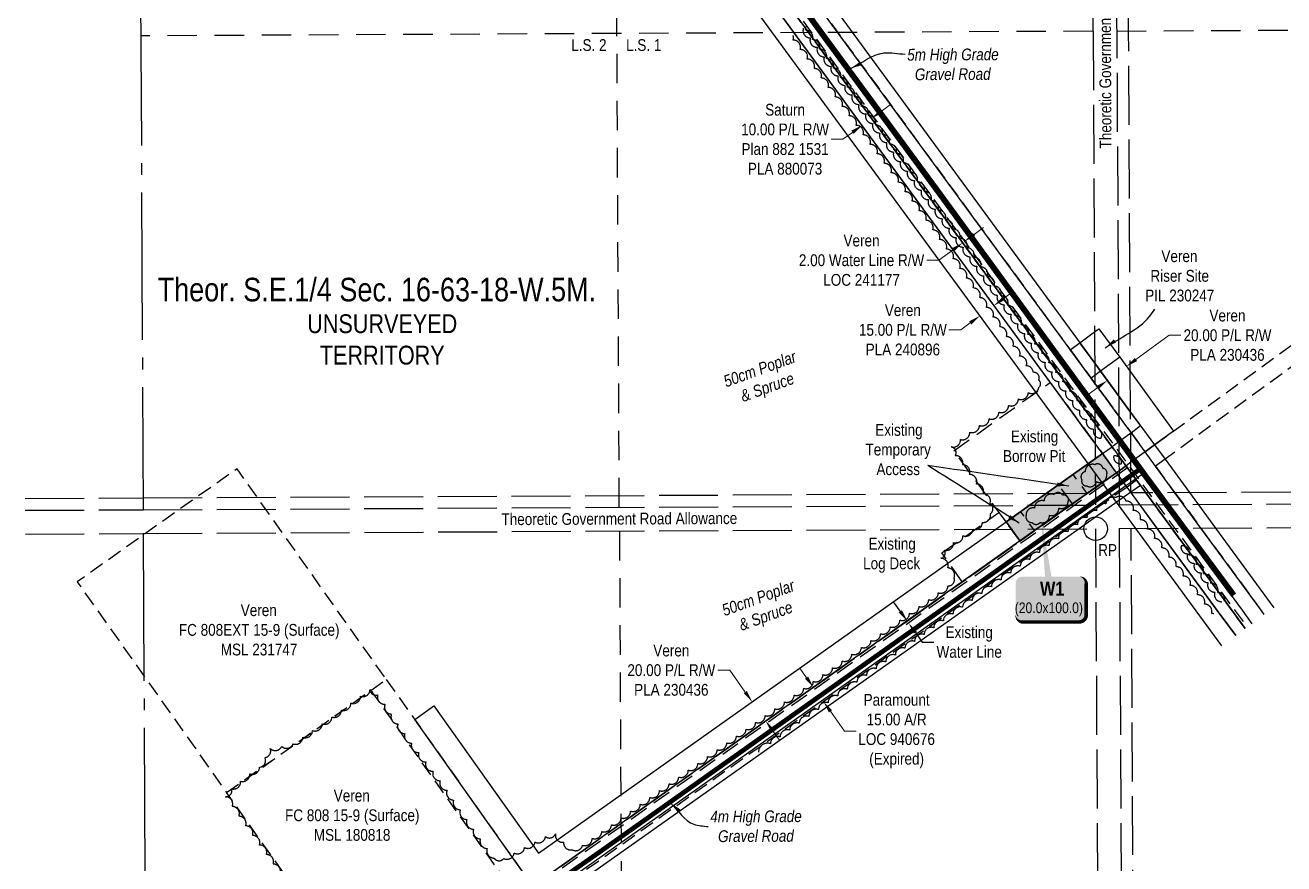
# Model space of a CAD drawing. Extents: x 521930 to 524595, y 6032001 to 6033786.
# Drawn here: x 521934 to 523001, y 6032624 to 6033336 of the extents above; entities that cross this region are included whole.
import ezdxf
from ezdxf.enums import TextEntityAlignment as Align

# ---------------------------------------------------------------- set-up
doc = ezdxf.new("R2010")
doc.units = 0
doc.header["$LTSCALE"] = 5
doc.header["$PDSIZE"] = 0.5
for name, pattern in [('0', [1, 1, 0]), ('foc-ACCESSROAD', [3.75, 2.5, -1.25]), ('foc-FLOWLINE', [3.75, 2.5, -1.25]), ('foc-LSD', [8, 5, -3]), ('foc-QUARTERLINE', [33, 25, -3, 2, -3]), ('foc-UNSURVEYED', [12.5, 10, -2.5]), ('HIDDEN2', [4.762499999999999, 3.175, -1.5875])]:
    doc.linetypes.add(name, pattern=pattern)
doc.layers.get('Defpoints').update_dxf_attribs({"color": 9})
for name, color, linetype in [('35', 37, 'Continuous'), ('AS-ROADS', 254, 'Continuous'), ('C-FLOWLINE', 13, 'foc-FLOWLINE'), ('C-RW', 13, 'Continuous'), ('C-SYMBOL', 7, 'Continuous'), ('C-WS', 13, 'foc-ACCESSROAD'), ('F-AR', 190, 'foc-ACCESSROAD'), ('F-RW', 190, 'Continuous'), ('L-QSEC', 8, 'foc-QUARTERLINE'), ('L-ROAD-T', 7, 'Continuous'), ('L-SECTION-LSD', 7, 'foc-LSD'), ('L-UNS-T', 3, 'Continuous'), ('L-USEC', 7, 'foc-UNSURVEYED'), ('P-TEMP-BLOCKS', 250, 'Continuous'), ('P-WORKAREA', 113, 'Continuous'), ('P-WORKAREA-H', 111, 'Continuous'), ('T-BUSH', 110, '0'), ('T-BUSH-T', 110, 'Continuous'), ('T-EXISTING RTF', 220, 'HIDDEN2'), ('T-EXISTING TFA', 220, 'HIDDEN2'), ('T-EXISTING TFA-T', 220, 'Continuous')]:
    doc.layers.add(name, color=color, linetype=linetype)
for name, color, linetype, lineweight in [('AS-GENERAL', 48, 'Continuous', 18), ('C-FLOWLINE-T', 13, 'Continuous', 9), ('C-RW-T', 13, 'Continuous', 9), ('C-WS-T', 13, 'Continuous', 9), ('F-AR-T', 190, 'Continuous', 9), ('F-RW-T', 190, 'Continuous', 9), ('T-TEXT', 48, 'Continuous', 18)]:
    doc.layers.add(name, color=color, linetype=linetype, lineweight=lineweight)
doc.styles.add('100L', font='ARIALN.TTF', dxfattribs={"height": 11})
doc.styles.add('175L', font='ARIALN.TTF', dxfattribs={"height": 20})
doc.styles.add('80', font='ARIALN.TTF', dxfattribs={"height": 10})
doc.styles.add('80CG', font='ARIALN.TTF', dxfattribs={"height": 10})
doc.styles.add('80L', font='ARIALN.TTF', dxfattribs={"height": 10})
doc.styles.add('80LS', font='ARIALNI.TTF', dxfattribs={"height": 10})
doc.styles.add('BOLD', font='ARIALNB.TTF')
doc.dimstyles.new('Compass 5 000', dxfattribs={"dimscale": 5, "dimtxt": 9, "dimasz": 2, "dimexe": 0.2, "dimexo": 0.0625, "dimgap": 0.5, "dimtad": 0, "dimtih": 1, "dimtoh": 1, "dimzin": 0, "dimdsep": 46, "dimtxsty": '80CG', "dimcen": 0.1, "dimse1": 1, "dimse2": 1, "dimclrd": 256, "dimclrt": 256, "dimaunit": 1, "dimadec": 4, "dimazin": 0, "dimtfac": 0.06, "dimtofl": 0, "dimtmove": 0, "dimatfit": 1, "dimfxl": 0.2, "dimtolj": 1, "dimtzin": 0, "dimlwd": -1, "dimarcsym": 0})

# ---------------------------------------------------------------- blocks, each defined once
blk = doc.blocks.new('*D374')
at = {"layer": 'C-RW-T', "transparency": 16777216}
for p, q in [((522531.5962081659, 6032788.543962771), (522521.5962081659, 6032788.543962772)), ((522544.8224193673, 6032769.892922888), (522531.5962081659, 6032788.543962771)), ((522567.9473983264, 6032737.283062188), (522573.731956277, 6032729.125924865))]:
    blk.add_line(p, q, dxfattribs=at)
for points in [[(522546.1819422548, 6032770.85701588), (522543.4628964802, 6032768.928829897), (522550.6069773179, 6032761.735785564)], [(522569.3069212139, 6032738.24715518), (522566.5878754393, 6032736.318969197), (522562.1628403761, 6032745.440199511)]]:
    blk.add_solid(points, dxfattribs=at)
at = {"layer": 'Defpoints', "color": 0, "transparency": 16777216}
for p in [(522550.6069773179, 6032761.735785564), (522530.455080084, 6032747.445255353), (522542.0109431418, 6032731.1496693)]:
    blk.add_point(p, dxfattribs=at)
at = {"layer": 'C-RW-T', "transparency": 16777216, "insert": (522482.0566447284, 6032788.543962772), "char_height": 10, "attachment_point": 5, "style": '80CG'}
blk.add_mtext('\\A1;Veren\\P20.00 P/L R/W\\PPLA 230436', dxfattribs=at)
blk = doc.blocks.new('*D375')
at = {"layer": 'C-RW-T', "transparency": 16777216}
for p, q in [((522876.0300064725, 6033052.222301085), (522904.1329692351, 6033072.786734826)), ((522904.1329692351, 6033072.786734826), (522914.1329692351, 6033072.786734827)), ((522843.7210416608, 6033028.580111765), (522835.6509149796, 6033022.67477051))]:
    blk.add_line(p, q, dxfattribs=at)
for points in [[(522875.0457829293, 6033053.5673222), (522877.0142300152, 6033050.877279972), (522867.9598797914, 6033046.31695983)], [(522842.7368181176, 6033029.92513288), (522844.7052652035, 6033027.235090652), (522851.7911683419, 6033034.485453021)]]:
    blk.add_solid(points, dxfattribs=at)
at = {"layer": 'Defpoints', "color": 0, "transparency": 16777216}
for p in [(522867.9598797914, 6033046.31695983), (522882.4870064165, 6033026.464465774), (522866.3182949661, 6033014.632958966)]:
    blk.add_point(p, dxfattribs=at)
at = {"layer": 'C-RW-T', "transparency": 16777216, "insert": (522953.6725326725, 6033072.786734827), "char_height": 10, "attachment_point": 5, "style": '80CG'}
blk.add_mtext('\\A1;Veren\\P20.00 P/L R/W\\PPLA 230436', dxfattribs=at)
blk = doc.blocks.new('*D377')
at = {"layer": 'Defpoints', "color": 0, "transparency": 16777216}
for p in [(522593.2153771138, 6032767.453124021), (522611.1855389401, 6032761.828934144), (522601.8793404023, 6032755.231648633)]:
    blk.add_point(p, dxfattribs=at)
at = {"layer": 'F-AR-T', "transparency": 16777216}
for p, q in [((522596.7382534742, 6032782.208423052), (522590.9549312973, 6032790.366436573)), ((522616.9688611175, 6032753.670920623), (522628.8278319961, 6032736.942534792)), ((522628.8278319961, 6032736.942534792), (522638.8278319966, 6032736.942534792))]:
    blk.add_line(p, q, dxfattribs=at)
for points in [[(522598.0979223941, 6032783.172310081), (522595.3785845544, 6032781.244536022), (522602.5215756516, 6032774.050409531)], [(522618.3285300373, 6032754.634807653), (522615.6091921977, 6032752.707033593), (522611.1855389401, 6032761.828934144)]]:
    blk.add_solid(points, dxfattribs=at)
at = {"layer": 'F-AR-T', "transparency": 16777216, "insert": (522673.1286505498, 6032736.942534792), "char_height": 10, "attachment_point": 5, "style": '80CG'}
blk.add_mtext('\\A1;Paramount\\P15.00 A/R\\PLOC 940676\\P(Expired)', dxfattribs=at)
blk = doc.blocks.new('*D382')
at = {"layer": 'Defpoints', "color": 0, "transparency": 16777216}
for p in [(522643.7538783704, 6033250.920305438), (522656.9847129551, 6033249.766013505), (522648.9209216055, 6033243.862491604)]:
    blk.add_point(p, dxfattribs=at)
at = {"layer": 'F-RW-T', "transparency": 16777216}
for p, q in [((522659.8864530846, 6033262.731003907), (522667.9552364498, 6033268.638180476)), ((522627.6163116405, 6033239.105952302), (522617.6163116405, 6033239.105952302)), ((522635.6850950057, 6033245.01312887), (522627.6163116405, 6033239.105952302))]:
    blk.add_line(p, q, dxfattribs=at)
for points in [[(522658.9019236565, 6033264.075801134), (522660.8709825128, 6033261.386206679), (522651.8176697195, 6033256.823827339)], [(522634.7005655775, 6033246.357926098), (522636.6696244339, 6033243.668331642), (522643.7538783704, 6033250.920305438)]]:
    blk.add_solid(points, dxfattribs=at)
at = {"layer": 'F-RW-T', "transparency": 16777216, "insert": (522578.5303634824, 6033239.105952302), "char_height": 10, "attachment_point": 5, "style": '80CG'}
blk.add_mtext('\\A1;Saturn\\P10.00 P/L R/W\\PPlan 882 1531\\PPLA 880073', dxfattribs=at)
blk = doc.blocks.new('*D417')
at = {"layer": 'C-FLOWLINE-T', "transparency": 16777216}
for p, q in [((522738.7854695246, 6033158.34800957), (522746.8542657928, 6033164.255168512)), ((522721.0343477502, 6033145.352428287), (522708.8412528527, 6033136.425873796)), ((522708.8412528527, 6033136.425873796), (522698.8412528527, 6033136.425873796))]:
    blk.add_line(p, q, dxfattribs=at)
for points in [[(522720.0498212595, 6033146.697227666), (522722.018874241, 6033144.007628909), (522729.1031440184, 6033151.25958723)], [(522737.8009430338, 6033159.692808948), (522739.7699960154, 6033157.003210191), (522730.7166732568, 6033152.440850626)]]:
    blk.add_solid(points, dxfattribs=at)
at = {"layer": 'Defpoints', "color": 0, "transparency": 16777216}
for p in [(522729.1031440184, 6033151.25958723), (522731.1413967614, 6033151.860705846), (522729.527867523, 6033150.67944245)]:
    blk.add_point(p, dxfattribs=at)
at = {"layer": 'C-FLOWLINE-T', "transparency": 16777216, "insert": (522643.3876375738, 6033136.425873796), "char_height": 10, "attachment_point": 5, "style": '80CG'}
blk.add_mtext('\\A1;Veren\\P2.00 Water Line R/W\\PLOC 241177', dxfattribs=at)
blk = doc.blocks.new('*U418')
at = {"layer": '35', "color": 3}
blk.add_circle((0, 0), 10, dxfattribs=at)
at = {"layer": '35', "color": 3, "style": '80'}
blk.add_attdef('RP_001', (2.195774198881714, -23.10521274833478), '', height=10, dxfattribs=at)
blk = doc.blocks.new('*D420')
at = {"layer": 'C-RW-T', "transparency": 16777216}
for p, q in [((522763.7789181913, 6033103.903312003), (522771.8484112984, 6033109.809518993)), ((522727.4965131516, 6033077.347567871), (522717.4965131516, 6033077.347567871)), ((522735.5660062581, 6033083.25377486), (522727.4965131516, 6033077.347567871))]:
    blk.add_line(p, q, dxfattribs=at)
for points in [[(522762.7945503597, 6033105.248227522), (522764.7632860229, 6033102.558396486), (522755.7094250848, 6033097.997105015)], [(522734.5816384265, 6033084.598690378), (522736.5503740897, 6033081.908859342), (522743.6354993652, 6033089.159981849)]]:
    blk.add_solid(points, dxfattribs=at)
at = {"layer": 'Defpoints', "color": 0, "transparency": 16777216}
for p in [(522743.6354993652, 6033089.159981849), (522743.9829750299, 6033088.685235114), (522756.0569007494, 6033097.52235828)]:
    blk.add_point(p, dxfattribs=at)
at = {"layer": 'C-RW-T', "transparency": 16777216, "insert": (522678.4105649926, 6033077.347567871), "char_height": 10, "attachment_point": 5, "style": '80CG'}
blk.add_mtext('\\A1;Veren\\P15.00 P/L R/W\\PPLA 240896', dxfattribs=at)
blk = doc.blocks.new('*U426')
h = blk.add_hatch(color=111)
edge = h.paths.add_edge_path()
edge.add_line((-23.99999999999998, -20), (23.99999999999998, -20))
edge.add_arc((23.99999999999998, -14), 6, 270, 360)
edge.add_line((29.99999999999998, -14), (29.99999999999998, 12.5))
edge.add_arc((23.99999999999998, 12.5), 6, 0, 90)
edge.add_line((23.99999999999998, 18.5), (-23.99999999999998, 18.5))
edge.add_arc((-23.99999999999998, 12.5), 6, 90, 180)
edge.add_line((-29.99999999999998, 12.5), (-29.99999999999998, -14))
edge.add_arc((-23.99999999999998, -14), 6, 180, 270)
at = {"flags": 128}
blk.add_lwpolyline([(-8.422144213659086, 70.02975571177018, 0, 7.499999999999999, 0), (-3.398394867633905e-15, 0, 0, 0, 0)], format="xyseb", dxfattribs=at)
at = {"color": 250, "flags": 128}
blk.add_lwpolyline([(-23.99999999999998, -20, 3, 3, 0), (23.99999999999998, -20, 3, 3, 0.414213562373095), (29.99999999999998, -14, 3, 3, 0), (29.99999999999998, 12.5, 3, 0, 0.414213562373095), (23.99999999999998, 18.5, 0, 0, 0), (-23.99999999999998, 18.5, 0, 0, 0.414213562373095), (-29.99999999999998, 12.5, 0, 0, 0), (-29.99999999999998, -14, 0, 3, 0.414213562373095)], format="xyseb", close=True, dxfattribs=at)
at = {"color": 250}
for tag, p, height, style in [('TEMP_AREA_W1_001', (-9.212824010914055, 2.244292974654144), 12, 'BOLD'), ('ENTER_TEXT_001', (-30.65893587994544, -12.47010782646594), 9, '80')]:
    blk.add_attdef(tag, p, '', height=height, dxfattribs=dict(at, style=style))
blk = doc.blocks.new('*D424')
at = {"layer": 'Defpoints', "color": 0, "transparency": 16777216}
for p in [(522684.9480989501, 6032832.382971561), (522683.243178335, 6032828.719130879), (522686.1065546186, 6032830.748123922)]:
    blk.add_point(p, dxfattribs=at)
at = {"layer": 'T-EXISTING TFA-T', "transparency": 16777216}
for p, q in [((522676.3030917575, 6032838.513190736), (522670.5214608475, 6032846.672402954)), ((522689.024809245, 6032820.559918661), (522694.806440155, 6032812.400706442)), ((522694.806440155, 6032812.400706442), (522704.8064401546, 6032812.400706442))]:
    blk.add_line(p, q, dxfattribs=at)
for points in [[(522677.6629604599, 6032839.476795888), (522674.9432230545, 6032837.549585585), (522682.084722667, 6032830.353978518)], [(522690.3846779475, 6032821.523523812), (522687.6649405421, 6032819.596313509), (522683.243178335, 6032828.719130879)]]:
    blk.add_solid(points, dxfattribs=at)
at = {"layer": 'T-EXISTING TFA-T', "transparency": 16777216, "insert": (522734.6768357884, 6032812.400706444), "char_height": 10, "attachment_point": 5, "style": '80CG'}
blk.add_mtext('\\A1;Existing\\PWater Line', dxfattribs=at)

msp = doc.modelspace()

# ---------------------------------------------------------------- hatches: boundary and pattern name
at = {"layer": 'P-WORKAREA-H'}
h = msp.add_hatch(color=256, dxfattribs=at)
h.dxf.hatch_style = 1
h.paths.add_polyline_path([(522777.7053688842, 6032898.255589663), (522859.5764759321, 6032956.120607857), (522847.6632493739, 6032972.393991084), (522765.8783910001, 6032914.393908755)])

# ---------------------------------------------------------------- linework, layer by layer
at = {"layer": 'AS-ROADS', "flags": 128}
for points, const_width in [([(522958.9989999986, 6032852.196999992), (522882.9390000006, 6032955.032999967), (522880.129999999, 6032958.950000001), (522855.0370000001, 6032993.376999993), (522796.3979999988, 6033073.684999975), (522743.3469999983, 6033146.590000001), (522712.5939999985, 6033188.870000004), (522614.3919999984, 6033322.545999976), (522490.8140000009, 6033491.992999986), (522384.4559999988, 6033636.456999993), (522379.7339999999, 6033642.832000003), (522359.2549999988, 6033670.954999993), (522310.5819999995, 6033737.794999967), (522289.4963257398, 6033766.984469734)], 5.000000000000023), ([(522879.8222815161, 6032959.451021019), (522420.8214600426, 6032633.970089134), (522343.2124176576, 6032579.710093673), (522301.2557701244, 6032551.442509028), (522268.7189827689, 6032526.219495202), (522265.6564026307, 6032517.002739806), (522267.4143096238, 6032502.124063175), (522283.238474102, 6032451.469928163)], 4.000000000000028)]:
    msp.add_lwpolyline(points, dxfattribs=dict(at, const_width=const_width))
at = {"layer": 'C-FLOWLINE', "flags": 128}
for points in [[(522968.7633394477, 6032823.900574924), (522868.9390609923, 6032960.253408902), (522867.7328883513, 6032961.900053421), (522378.1802420911, 6033630.597528104), (522305.2367315051, 6033730.229200997), (522282.2730931185, 6033761.7131044)], [(522283.88863697, 6033762.892094791), (522306.8515264842, 6033731.409218116), (522379.7939762787, 6033631.778994138), (522870.6697744105, 6032961.274467321), (522970.3763990869, 6032825.081518694)]]:
    msp.add_lwpolyline(points, dxfattribs=at)
at = {"layer": 'C-RW'}
for points in [[(522984.9044975986, 6032835.717745028), (522982.1048349788, 6032839.541857027), (522931.1621849979, 6032909.125383833), (522909.1620432105, 6032939.176470165), (522892.6637766877, 6032961.714187674), (522883.8008656214, 6032973.820467035), (522871.589272905, 6032990.501627356), (522857.8683511461, 6033009.243477843), (522849.0065157834, 6033021.346327201), (522841.2189322314, 6033031.983561787), (522840.1464218964, 6033033.448501848), (522822.422875975, 6033057.652685372), (522329.938651705, 6033730.352039978), (522321.3836088048, 6033742.044623944), (522298.4349456231, 6033773.507689109)], [(522306.5143144056, 6033779.403844854), (522329.4593519616, 6033747.945713864), (522342.2889972045, 6033730.413956894), (522841.1323703165, 6033049.0348713), (522871.5026641075, 6033007.551534896), (522891.8777384486, 6032979.720244088), (522900.7397819673, 6032967.614576275), (522921.5141347203, 6032939.237844868), (522943.5138923703, 6032909.186615374), (522992.9755036332, 6032841.626642664)]]:
    msp.add_lwpolyline(points, dxfattribs=at)
at = {"layer": 'C-RW', "flags": 128}
for points in [[(522274.2925007648, 6033755.889033643), (522294.5766464549, 6033728.094127852), (522945.0601749201, 6032839.35582939), (522960.8106613195, 6032818.078306822)], [(522262.1759223002, 6033747.046606017), (522282.4662315084, 6033719.243254496), (522932.9798464701, 6032830.463849657), (522948.707385262, 6032809.217327289)]]:
    msp.add_lwpolyline(points, dxfattribs=at)
at = {"layer": 'C-RW'}
for points in [[(522792.0537999453, 6032908.42766708), (522364.5556762526, 6032605.335579614), (522264.4549021227, 6032746.725318652), (522280.7695344096, 6032758.274390008), (522369.325470589, 6032633.181693709), (522757.2155680293, 6032908.250343086), (522800.0505353874, 6032938.628366026), (522841.5436742136, 6032968.054739938), (522847.6632493739, 6032972.393991084), (522855.8168684129, 6032978.176407577), (522857.1497550681, 6032979.122119172), (522871.592748687, 6032989.9007345), (522871.8948937334, 6032990.126300579), (522879.9170052755, 6032996.092528048), (522871.5027170586, 6033007.62248361), (522846.1067256654, 6033042.246400243), (522841.1323703165, 6033049.0348713), (522828.3853713765, 6033066.444167529), (522840.9970738406, 6033075.678887732), (522844.5553889, 6033078.283151535), (522862.2675481254, 6033054.08970318), (522871.3294329603, 6033041.712192755), (522908.0383448167, 6032991.546494252), (522891.8751181677, 6032979.731038344), (522883.7991417275, 6032973.826962841), (522871.719086703, 6032964.998965655), (522867.7330275557, 6032961.900152027), (522859.580146697, 6032956.116187595), (522841.6680845406, 6032943.598767007), (522834.9085405667, 6032938.806117356), (522792.0537999453, 6032908.42766708)], [(522841.1851708583, 6033038.652446331), (522838.0291214631, 6033036.340295173), (522822.4233350314, 6033057.654188687), (522820.31410721, 6033060.533922242), (522828.3853713765, 6033066.444167529), (522840.9970738406, 6033075.678887732), (522844.5553889, 6033078.283151535), (522862.2675481254, 6033054.08970318), (522846.1075346375, 6033042.247905318), (522841.1851708583, 6033038.652446331)]]:
    msp.add_lwpolyline(points, close=True, dxfattribs=at)
at = {"layer": 'C-WS', "flags": 128}
msp.add_lwpolyline([(522104.9011593026, 6032684.782265809), (522240.3991523755, 6032780.704353333), (522113.7733068732, 6032959.54444911), (521978.2827833763, 6032863.611811049), (522104.9011593026, 6032684.782265809)], dxfattribs=at)
at = {"layer": 'C-WS'}
for points in [[(522364.5561428598, 6032605.33558189), (522351.9607190132, 6032596.413192081), (522334.4523229318, 6032584.013959962), (522229.6016735523, 6032509.783078403), (522229.0611999165, 6032509.400689599), (522104.9009436896, 6032684.781689608), (522240.3991523755, 6032780.704353333), (522364.5561428598, 6032605.33558189)], [(522351.3553180976, 6032595.993208489), (522229.0611999165, 6032509.400689599), (522104.948812871, 6032684.6886238), (522227.2426158096, 6032771.279356848), (522351.3553180976, 6032595.993208489)]]:
    msp.add_lwpolyline(points, close=True, dxfattribs=at)
at = {"layer": 'F-AR'}
for points in [[(522298.4349456231, 6033773.507689109), (522321.3836088048, 6033742.044623944), (522329.9381852133, 6033730.352037698), (522822.422875975, 6033057.652685372), (522840.1464218964, 6033033.448501848), (522841.2189322314, 6033031.983561787), (522849.0065157834, 6033021.346327201), (522857.8683511461, 6033009.243477843), (522871.5897429814, 6032990.50092924), (522883.8008656214, 6032973.820467035), (522891.8777384486, 6032979.720244088), (523665.9307984942, 6033545.254135489), (523765.5494012396, 6033618.034404539)], [(522968.7634091682, 6032823.900625966), (522906.4595256933, 6032909.003525151), (522884.4587292581, 6032939.054926096), (522882.632423116, 6032941.555488892), (522879.8245882682, 6032945.387047255), (522876.7273558044, 6032949.615629764), (522875.6901623713, 6032951.033205967), (522871.7629811586, 6032956.396912698), (522867.868757645, 6032961.714756365), (522841.7248479241, 6032997.424695852), (522841.3924673411, 6032997.88024566), (522832.8629752168, 6033009.527475921), (522378.1802420911, 6033630.597528104), (522366.35304057, 6033646.75205108), (522363.3961800517, 6033650.790736308), (522305.2367315051, 6033730.229200997), (522282.2730774104, 6033761.713092937)], [(523765.6458287277, 6033599.649803131), (523666.0273790797, 6033526.855434441), (522900.7397819667, 6032967.614576275), (522892.6637766871, 6032961.714187674), (522909.1620432098, 6032939.176470165), (522931.1621849973, 6032909.125383833), (522984.9044975955, 6032835.717745026)]]:
    msp.add_lwpolyline(points, dxfattribs=at)
msp.add_lwpolyline([(522241.3779794311, 6032499.760038861), (522242.0024899709, 6032365.56930948), (522227.0026192631, 6032365.577354521), (522226.3414801692, 6032507.482257701), (522229.5999504264, 6032509.789574456), (522334.4493508666, 6032584.025353203), (522351.9568534187, 6032596.428383538), (522792.0537999453, 6032908.42766708), (522834.903524938, 6032938.806092277), (522841.6680700273, 6032943.601668915), (522859.580146697, 6032956.116187595), (522867.7330275557, 6032961.900152027), (522871.7629811586, 6032956.396912698), (522875.5789399093, 6032951.184852788), (522876.6165415224, 6032949.767278633), (522868.4866359921, 6032944.007859821), (522841.7613544542, 6032925.287633741), (522818.1672358953, 6032908.560958487), (522343.1359452623, 6032571.805081405), (522271.7338791476, 6032521.250981417), (522241.3779794311, 6032499.760038861)], close=True, dxfattribs=at)
at = {"layer": 'F-RW'}
for points in [[(522282.2731009586, 6033761.713110121), (522305.2367315051, 6033730.229200997), (522363.3961800517, 6033650.790736308), (522366.35304057, 6033646.75205108), (522378.1798922176, 6033630.597526389), (522832.8625699774, 6033009.526873467), (522841.3920152911, 6032997.877341411), (522841.7243848623, 6032997.423993054), (522867.868757645, 6032961.714756365), (522871.762974143, 6032956.398313608), (522875.6901623713, 6032951.033205967), (522876.7273558044, 6032949.615629764), (522879.8250548396, 6032945.387049587), (522882.6332290822, 6032941.557594375), (522884.4595497638, 6032939.054129673), (522906.4599369562, 6032909.002926803), (522957.403254324, 6032839.417812784), (522968.763402643, 6032823.900621191)], [(522960.8106613195, 6032818.078306822), (522945.0601749201, 6032839.35582939), (522894.1156955204, 6032908.941632799), (522868.5990610871, 6032943.860621848), (522867.5284892581, 6032945.258719549), (522841.4784423496, 6032980.841242908), (522833.6605030168, 6032991.520767307), (522824.7995148471, 6033003.62366729), (522782.8951962382, 6033060.863154048), (522370.3570361919, 6033624.360961461), (522361.4811819221, 6033636.486195547), (522358.529781445, 6033640.516905141), (522355.5733321045, 6033644.555597409), (522294.353032505, 6033728.17898248), (522292.8975809881, 6033730.167539039), (522274.1915736712, 6033755.815379144)], [(522271.1482055406, 6032523.273305112), (522815.6480915288, 6032908.548373404), (522841.7522320393, 6032927.018369556), (522867.5284892581, 6032945.258719549), (522871.8044894576, 6032948.282981141), (522875.6901623713, 6032951.033205967), (522877.3090549971, 6032952.179191653), (522881.4002833936, 6032955.074049081), (522893.0967504199, 6032939.097415539), (522915.0959697952, 6032909.046247988), (522966.0385989789, 6032839.461177003), (522974.4060387379, 6032828.031674857)], [(522968.763402643, 6032823.900621191), (522957.403254324, 6032839.417812784), (522906.4599369562, 6032909.002926803), (522884.4595497638, 6032939.054129673), (522882.6332290822, 6032941.557594375), (522879.8250548396, 6032945.387049587), (522871.847467121, 6032939.700937454), (522841.7958766111, 6032918.466550255), (522827.8458778659, 6032908.610724675), (522279.2396268002, 6032520.427598282)]]:
    msp.add_lwpolyline(points, dxfattribs=at)
at = {"layer": 'L-QSEC'}
for p, q in [((522030.4433642634, 6033688.860555731), (522034.190325113, 6032924.742111375)), ((522034.2883962755, 6032904.625550197), (522038.0849068703, 6032130.499695943))]:
    msp.add_line(p, q, dxfattribs=at)
at = {"layer": 'L-SECTION-LSD', "flags": 128}
for points in [[(522437.9659000586, 6032926.770298427), (522433.9339350135, 6033730.890277425)], [(522859.8177341259, 6033330.95057608), (523667.037430209, 6033335.200713493)], [(522839.7014939208, 6033330.844660942), (522032.2183613708, 6033326.885055326)], [(522438.0675803753, 6032906.653743946), (522442.0960981459, 6032102.528833366)]]:
    msp.add_lwpolyline(points, dxfattribs=at)
at = {"layer": 'L-USEC'}
for p, q in [((522839.7014939208, 6033330.844660942), (522837.6575973558, 6033732.914295559)), ((522857.774175628, 6033733.016847168), (522861.8101681328, 6032938.942951943)), ((522869.8593077802, 6033330.998041761), (522867.8169520003, 6033733.06632789)), ((522839.7014939208, 6033330.844660942), (522841.6936279687, 6032938.840706797)), ((522871.850539284, 6032938.991962504), (522869.8593077802, 6033330.998041761)), ((522034.1410806983, 6032934.784534527), (522841.6936279694, 6032938.840706792)), ((522841.6936279694, 6032938.840706792), (522841.7446190501, 6032928.798501275)), ((522861.8101686401, 6032938.942852092), (522861.8611654204, 6032928.899524353)), ((523265.4422204978, 6032940.968957047), (522871.850539284, 6032938.991962504)), ((521934.1422926679, 6032934.284471575), (522034.1410806983, 6032934.784534527)), ((522034.1873497511, 6032924.742096418), (522841.7444503661, 6032928.798500438)), ((522861.8588380269, 6032928.899201319), (523265.4974652109, 6032930.926654684)), ((521934.1915362669, 6032924.242117294), (522034.1878135188, 6032924.742098753)), ((522034.2883962755, 6032904.625550197), (522841.846764475, 6032908.681937695)), ((522841.8454968915, 6032908.681954221), (522843.8891581693, 6032506.616624293)), ((522861.9620448498, 6032908.78266595), (523265.5985094535, 6032910.810108462)), ((522861.9620448498, 6032908.78266595), (522866.0464227736, 6032104.653149399)), ((522874.0470375651, 6032506.76887918), (522872.00481283, 6032908.83311019)), ((521934.2901796428, 6032904.125559042), (522034.2883962755, 6032904.625550197))]:
    msp.add_line(p, q, dxfattribs=at)
at = {"layer": 'P-WORKAREA'}
msp.add_lwpolyline([(522777.7053688842, 6032898.255589663), (522859.5764759321, 6032956.120607857), (522847.6632493739, 6032972.393991084), (522765.8783910001, 6032914.393908755)], close=True, dxfattribs=at)
at = {"layer": 'T-BUSH', "flags": 128}
for points in [[(522593.7004109233, 6033333.229217651, 0.0135882778994911), (522594.0319423268, 6033333.228737701, 0.52056705), (522599.9734569034, 6033325.19163429, 0.52056705), (522605.904130941, 6033317.146575592, 0.52056705), (522611.7889755535, 6033309.067885685, 0.52056705), (522617.6738201648, 6033300.989195786, 0.52056705), (522623.5586647776, 6033292.910505869, 0.52056705), (522629.4435093891, 6033284.831815954, 0.52056705), (522635.3283540009, 6033276.753126057, 0.52056705), (522641.2131986129, 6033268.674436139, 0.52056705), (522647.0980432242, 6033260.595746232, 0.52056705), (522652.9828878371, 6033252.517056334, 0.52056705), (522658.8677324481, 6033244.438366417, 0.52056705), (522664.7525770609, 6033236.359676509, 0.52056705), (522670.6374216723, 6033228.280986611, 0.52056705), (522676.5222662837, 6033220.202296693, 0.52056705), (522682.4071108961, 6033212.123606785, 0.52056705), (522688.291955507, 6033204.044916888, 0.52056705), (522694.1768001199, 6033195.96622697, 0.52056705), (522700.0616447319, 6033187.887537063, 0.52056705), (522705.957855541, 6033179.817149941, 0.52056705), (522711.8641853167, 6033171.754154502, 0.52056705), (522717.7705150921, 6033163.691159083, 0.52056705), (522723.6768448682, 6033155.628163641, 0.52056705), (522729.5831746441, 6033147.565168212, 0.52056705), (522735.4288517236, 6033139.458413032, 0.52056705), (522741.2179106878, 6033131.310810726, 0.52056705), (522747.0069696515, 6033123.163208438, 0.52056705), (522752.7960286147, 6033115.015606151, 0.52056705), (522758.585087579, 6033106.868003862, 0.52056705), (522764.3741465427, 6033098.720401583, 0.52056705), (522770.1632055055, 6033090.572799286, 0.52056705), (522775.9522644707, 6033082.425196998, 0.52056705), (522781.7413234346, 6033074.27759471, 0.52056705), (522787.5303823978, 6033066.12999243, 0.52056705), (522793.3194413619, 6033057.982390152, 0.52056705), (522799.1085003248, 6033049.834787847, 0.52056705), (522804.8975592885, 6033041.687185558, 0.52056705), (522810.7598848487, 6033033.592276755, 0.52056705), (522816.6421560018, 6033025.511712872, 0.52056705), (522822.5244271571, 6033017.431148973, 0.52056705), (522828.4066983113, 6033009.350585083, 0.52056705), (522834.2889694655, 6033001.27002119, 0.52056705), (522840.1712406199, 6032993.1894573, 0.52056705), (522846.2569092101, 6032985.521549336, 0.52056705), (522843.8433610172, 6032993.138194894, 0.52056705), (522837.8893711879, 6033001.166060853, 0.52056705), (522831.9353813581, 6033009.193926821, 0.52056705), (522825.9813915283, 6033017.221792769, 0.52056705), (522820.0274016984, 6033025.249658744, 0.52056705), (522814.0734118685, 6033033.277524684, 0.52056705), (522808.1194220387, 6033041.305390642, 0.52056705), (522802.1654322089, 6033049.333256599, 0.52056705), (522796.211442379, 6033057.361122558, 0.52056705), (522790.2574525494, 6033065.388988515, 0.52056705), (522784.5127653468, 6033073.56789233, 0.52056705), (522778.7706485563, 6033081.748645441, 0.52056705), (522773.0285317662, 6033089.929398553, 0.52056705), (522767.2864149757, 6033098.110151676, 0.52056705), (522761.5442981853, 6033106.290904788, 0.52056705), (522755.8021813948, 6033114.471657894, 0.52056705), (522750.0600646039, 6033122.652411006, 0.52056705), (522744.3179478128, 6033130.833164129, 0.52056705), (522738.5758310229, 6033139.013917231, 0.52056705), (522732.6713417554, 6033147.076008465, 0.52056705), (522726.6210489931, 6033155.031546425, 0.52056705), (522720.5707562309, 6033162.987084375, 0.52056705), (522714.5204634671, 6033170.942622334, 0.52056705), (522708.4701707042, 6033178.898160303, 0.52056705), (522702.4572598775, 6033186.881682478, 0.52056705), (522696.5287202705, 6033194.928361589, 0.52056705), (522690.6001806631, 6033202.97504071, 0.52056705), (522684.6716410556, 6033211.021719828, 0.52056705), (522678.7431014482, 6033219.068398948, 0.52056705), (522672.8145618407, 6033227.115078067, 0.52056705), (522666.8860222328, 6033235.161757187, 0.52056705), (522660.9574826258, 6033243.208436306, 0.52056705), (522655.0289430183, 6033251.255115426, 0.52056705), (522649.1004034104, 6033259.301794553, 0.52056705), (522643.1718638039, 6033267.348473664, 0.52056705), (522637.243324196, 6033275.395152785, 0.52056705), (522631.314784588, 6033283.441831903, 0.52056705), (522625.386244981, 6033291.488511024, 0.52056705), (522619.4577053731, 6033299.535190142, 0.52056705), (522613.5291657657, 6033307.581869262, 0.52056705), (522607.6006261582, 6033315.628548382, 0.52056705), (522601.6921781114, 6033323.689980744, 0.52056705), (522595.7894482712, 6033331.755611983, 0.1318023180308084), (522595.9981467107, 6033334.910150694, 0.1318023180308084)], [(522789.0528749361, 6033041.325285301, 0.3879216979990774), (522783.0439670096, 6033046.946339088, 0.52056705), (522777.4094889878, 6033055.20159706, 0.52056705), (522771.7750109656, 6033063.45685502, 0.52056705), (522766.1405329438, 6033071.712112988, 0.52056705), (522760.5060549207, 6033079.967370967, 0.52056705), (522754.871576899, 6033088.222628921, 0.52056705), (522749.2370988766, 6033096.477886898, 0.52056705), (522743.6026208539, 6033104.733144868, 0.52056705), (522737.9681428327, 6033112.988402845, 0.52056705), (522732.3336648099, 6033121.243660818, 0.52056705), (522726.6991867871, 6033129.498918776, 0.52056705), (522721.0502304458, 6033137.744110379, 0.52056705), (522715.2739564766, 6033145.900781621, 0.52056705), (522709.4976825069, 6033154.057452873, 0.52056705), (522703.7214085376, 6033162.214124115, 0.52056705), (522697.9451345688, 6033170.370795358, 0.52056705), (522692.1420305516, 6033178.508080315, 0.52056705), (522686.2114942285, 6033186.553287935, 0.52056705), (522680.2809579058, 6033194.598495546, 0.52056705), (522674.3504215836, 6033202.643703174, 0.52056705), (522668.4198852615, 6033210.688910787, 0.52056705), (522662.4893489383, 6033218.734118424, 0.52056705), (522656.5588126156, 6033226.779326026, 0.52056705), (522650.6282762924, 6033234.824533655, 0.52056705), (522644.6977399698, 6033242.869741268, 0.52056705), (522638.7672036477, 6033250.914948897, 0.52056705), (522632.8366673249, 6033258.960156518, 0.52056705), (522626.9061310021, 6033267.005364128, 0.52056705), (522620.9755946801, 6033275.050571748, 0.52056705), (522615.0450583569, 6033283.09577937, 0.52056705), (522609.1145220337, 6033291.140986989, 0.52056705), (522603.1839857111, 6033299.18619462, 0.52056705), (522597.253449389, 6033307.23140223, 0.52056705), (522591.317715658, 6033315.272771445, 0.52056705), (522585.3728834632, 6033323.307421206, 0.1613713787181173), (522585.3841730516, 6033327.145385426, 0.1613713787181173)], [(522187.6239745426, 6032367.700231026, 0.5205670499337248), (522197.6238596208, 6032367.748172898, 0.52056705), (522207.623744699, 6032367.79611477, 0.52056705), (522217.6236297772, 6032367.844056642, 0.52056705), (522227.6235148553, 6032367.891998514, 0.52056705), (522237.6233999335, 6032367.939940386, 0.52056705), (522247.6232850117, 6032367.987882258, 0.52056705), (522257.6231700898, 6032368.03582413, 0.52056705), (522267.623055168, 6032368.083766002, 0.52056705), (522272.7611406586, 6032373.276530303, 0.52056705), (522273.3742183354, 6032383.257719398, 0.52056705), (522273.987296012, 6032393.238908494, 0.52056705), (522274.6003736888, 6032403.220097589, 0.52056705), (522274.7544945261, 6032413.204439355, 0.52056705), (522274.2785939454, 6032423.193108868, 0.52056705), (522273.8026933647, 6032433.181778381, 0.52056705), (522272.243632488, 6032443.024509945, 0.52056705), (522270.0589367658, 6032452.782947557, 0.52056705), (522267.8742410435, 6032462.541385167, 0.52056705), (522265.6895453212, 6032472.299822778, 0.52056705), (522263.5048495989, 6032482.058260389, 0.52056705), (522261.3201538766, 6032491.816697999, 0.52056705), (522259.1354581543, 6032501.575135609, 0.52056705), (522257.5144334064, 6032511.353000631, 0.52056705), (522257.9175707561, 6032521.018670177, 0.52056705), (522249.7902240737, 6032518.898596349, 0.52056705), (522241.7747287239, 6032512.919312589, 0.52056705), (522233.7592333741, 6032506.940028827, 0.52056705), (522227.1071724271, 6032511.008620623, 0.52056705), (522220.9748809985, 6032518.907671316, 0.52056705), (522214.8425895697, 6032526.806722007, 0.52056705), (522208.710298141, 6032534.705772699, 0.52056705), (522202.6150298625, 6032542.632085818, 0.52056705), (522196.8921895581, 6032550.832640607, 0.52056705), (522191.1693492536, 6032559.033195396, 0.52056705), (522185.4465089492, 6032567.233750186, 0.52056705), (522179.7236686448, 6032575.434304975, 0.52056705), (522174.0008283404, 6032583.634859763, 0.52056705), (522168.1029107616, 6032591.710231581, 0.52056705), (522162.1938881056, 6032599.777663097, 0.52056705), (522156.2848654496, 6032607.845094612, 0.52056705), (522150.3758427937, 6032615.912526126, 0.52056705), (522144.5042264523, 6032624.007128416, 0.52056705), (522138.6594784709, 6032632.121247039, 0.52056705), (522132.8147304896, 6032640.235365663, 0.52056705), (522126.9699825083, 6032648.349484286, 0.52056705), (522121.125234527, 6032656.463602909, 0.52056705), (522115.3855138214, 6032664.651268914, 0.52056705), (522109.7590722056, 6032672.918260795, 0.52056705), (522104.1326305898, 6032681.185252676, 0.52056705), (522109.1401223414, 6032687.940992307, 0.52056705), (522116.8470150162, 6032694.313103832, 0.52056705), (522124.5788612182, 6032700.651598237, 0.52056705), (522132.9092511209, 6032706.183741046, 0.52056705), (522137.3958568443, 6032714.529614462, 0.52056705), (522141.8446446951, 6032722.230194479, 0.52056705), (522151.7205964392, 6032723.800410117, 0.52056705), (522161.3219814685, 6032726.06127923, 0.52056705), (522169.580390482, 6032731.700311112, 0.52056705), (522177.8387994956, 6032737.339342995, 0.52056705), (522186.0929616597, 6032742.98440901, 0.52056705), (522194.1882646573, 6032748.855189996, 0.52056705), (522202.283567655, 6032754.725970981, 0.52056705), (522210.3788706526, 6032760.596751965, 0.52056705), (522218.4741736503, 6032766.46753295, 0.52056705), (522226.5694766479, 6032772.338313935, 0.52056705), (522233.1354786906, 6032767.556952566, 0.52056705), (522239.2521439324, 6032759.645795488, 0.52056705), (522244.7602841656, 6032751.299873093, 0.52056705), (522250.2619286565, 6032742.949309764, 0.52056705), (522256.0618286257, 6032734.803775784, 0.52056705), (522261.8877680759, 6032726.676142084, 0.52056705), (522267.876414942, 6032718.66874262, 0.52056705), (522273.9352749356, 6032710.71322783, 0.52056705), (522279.9941349291, 6032702.757713039, 0.52056705), (522286.0529949226, 6032694.802198249, 0.52056705), (522291.8535897431, 6032686.66071774, 0.52056705), (522297.4772341481, 6032678.391822795, 0.52056705), (522303.1008785532, 6032670.12292785, 0.52056705), (522308.7245229583, 6032661.854032906, 0.52056705), (522314.3908739167, 6032653.614797466, 0.52056705), (522320.175164955, 6032645.457470871, 0.52056705), (522325.9594559933, 6032637.300144276, 0.52056705), (522331.7437470316, 6032629.142817681, 0.52056705), (522339.9078500123, 6032628.802217276, 0.52056705), (522348.7716858043, 6032633.431732915, 0.52056705), (522357.6355215962, 6032638.061248554, 0.52056705), (522366.4993573882, 6032642.690764192, 0.52056705), (522375.3631931803, 6032647.320279833, 0.52056705), (522383.8781677963, 6032649.88376175, 0.52056705), (522390.7304639192, 6032642.600490654, 0.52056705), (522398.0040352766, 6032636.276850999, 0.52056705), (522406.7879183806, 6032640.050329252, 0.52056705), (522414.9415684069, 6032645.839801702, 0.52056705), (522423.0952184334, 6032651.629274151, 0.52056705), (522431.2488684597, 6032657.418746601, 0.52056705), (522439.402518486, 6032663.20821905, 0.52056705), (522447.5561685125, 6032668.9976915, 0.52056705), (522455.7098185389, 6032674.787163951, 0.52056705), (522463.8634685652, 6032680.576636401, 0.52056705), (522472.0171185916, 6032686.366108851, 0.52056705), (522480.1707686179, 6032692.1555813, 0.52056705), (522488.3244186444, 6032697.945053751, 0.52056705), (522496.4780686708, 6032703.734526199, 0.52056705), (522504.6317186971, 6032709.523998649, 0.52056705), (522512.7853687234, 6032715.313471098, 0.52056705), (522520.9390187499, 6032721.102943549, 0.52056705), (522529.0926687763, 6032726.892415999, 0.52056705), (522537.2463188026, 6032732.681888449, 0.52056705), (522545.3999688291, 6032738.4713609, 0.52056705), (522553.5536188554, 6032744.260833349, 0.52056705), (522561.7072688817, 6032750.050305799, 0.52056705), (522569.8609189082, 6032755.839778247, 0.52056705), (522578.0145689346, 6032761.629250698, 0.52056705), (522586.1682189609, 6032767.418723147, 0.52056705), (522594.3218689873, 6032773.208195598, 0.52056705), (522602.4755190136, 6032778.997668047, 0.52056705), (522610.6291690401, 6032784.787140498, 0.52056705), (522618.7828190665, 6032790.576612948, 0.52056705), (522626.9364690928, 6032796.366085397, 0.52056705), (522635.0901191192, 6032802.155557847, 0.52056705), (522643.2437691456, 6032807.945030296, 0.52056705), (522651.397419172, 6032813.734502746, 0.52056705), (522659.5510691984, 6032819.523975195, 0.52056705), (522667.7047192248, 6032825.313447647, 0.52056705), (522675.8583692511, 6032831.102920096, 0.52056705), (522684.0120192774, 6032836.892392546, 0.52056705), (522692.1656693039, 6032842.681864996, 0.52056705), (522700.3193193303, 6032848.471337446, 0.52056705), (522708.4729693566, 6032854.260809895, 0.52056705), (522716.626619383, 6032860.050282344, 0.52056705), (522721.8725506576, 6032867.006265639, 0.52056705), (522716.4615404928, 6032875.391412563, 0.52056705), (522710.6352058467, 6032883.518762968, 0.52056705), (522713.6191055611, 6032890.488036575, 0.52056705), (522721.347859789, 6032896.833614412, 0.52056705), (522729.4023374719, 6032902.734282951, 0.52056705), (522737.7862453617, 6032908.184979098, 0.52056705), (522745.8304427929, 6032914.056097176, 0.52056705), (522752.6320979345, 6032921.291210057, 0.52056705), (522752.2819635067, 6032930.215057724, 0.52056705), (522746.5707797451, 6032938.423734843, 0.52056705), (522740.7886681714, 6032946.582469349, 0.52056705), (522734.985471431, 6032954.726357093, 0.52056705), (522729.0974811697, 6032962.806264926, 0.52056705), (522722.8588443902, 6032970.621596725, 0.52056705), (522719.4300223146, 6032978.117064709, 0.52056705), (522727.2656336977, 6032984.330211597, 0.52056705), (522735.1012450808, 6032990.543358484, 0.52056705), (522743.3135284351, 6032996.245609756, 0.52056705), (522751.565762919, 6033001.893673673, 0.52056705), (522759.817997403, 6033007.541737591, 0.52056705), (522768.0702318869, 6033013.189801509, 0.52056705), (522776.3929678162, 6033018.731053381, 0.52056705), (522784.8301740225, 6033024.098878959, 0.52056705), (522793.6996004399, 6033028.531113594, 0.52056705), (522793.6157916182, 6033034.676317261, 0.5822257718364247), (522789.0528749361, 6033041.325285301, 0.5822257718364247)], [(522848.0909487907, 6032959.839712571, 0.52056705), (522841.117814787, 6032962.982546831, 0.52056705), (522833.0323136424, 6032957.107046209, 0.52056705), (522830.1701772194, 6032950.09286192, 0.5246607462184824), (522834.2922806375, 6032944.972553204)], [(522834.2922806375, 6032944.972553204, 0.5205670498335032), (522842.4703234865, 6032948.616242515, 0.6054127532154893), (522851.2466859743, 6032954.485182298, 0.4858604946554955), (522848.0909487907, 6032959.839712571, 0.1444658882525133)], [(522818.4649724768, 6032931.402400709, 0.641400426036387), (522813.8848720705, 6032937.162733535, 0.52056705), (522806.5043083267, 6032937.623982171, 0.52056705), (522798.1210796662, 6032932.181711148, 0.52056705), (522790.1342046168, 6032926.17376165, 0.52056705), (522782.9704225261, 6032920.026751099, 0.5272782201380738), (522787.9549982144, 6032913.90449104)], [(522942.2128001982, 6032836.39563921, 0.08329235381895761), (522940.2109813202, 6032836.655137467, 0.52056705), (522934.1667928404, 6032844.615309495, 0.52056705), (522928.1180181419, 6032852.572001752, 0.52056705), (522922.069243444, 6032860.528693981, 0.52056705), (522916.0204687459, 6032868.48538622, 0.52056705), (522909.9716940484, 6032876.442078477, 0.52056705), (522903.9229193504, 6032884.398770697, 0.52056705), (522897.8741446524, 6032892.355462937, 0.52056705), (522891.8253699543, 6032900.312155182, 0.52056705), (522885.7765952563, 6032908.268847423, 0.52056705), (522879.7278205584, 6032916.225539653, 0.52056705), (522873.6790458599, 6032924.18223189, 0.52056705), (522867.6302711618, 6032932.13892413, 0.52056705), (522858.8462199258, 6032935.015729566, 0.52056705), (522850.5953169154, 6032929.775337738, 0.52056705), (522842.5423613398, 6032923.855326484, 0.52056705), (522834.4894057653, 6032917.935315241, 0.52056705), (522826.4364501906, 6032912.015303986, 0.52056705), (522818.3834946156, 6032906.095292726, 0.52056705), (522810.3305390402, 6032900.175281482, 0.52056705), (522802.2775834659, 6032894.255270218, 0.52056705), (522794.2246278903, 6032888.335258965, 0.52056705), (522786.0864369992, 6032882.53314807, 0.52056705), (522777.9401722977, 6032876.742207036, 0.52056705), (522769.7939075982, 6032870.951265985, 0.52056705), (522761.6476428977, 6032865.160324941, 0.52056705), (522753.5013781976, 6032859.369383899, 0.52056705), (522745.3551134967, 6032853.578442867, 0.52056705), (522737.2088487952, 6032847.787501823, 0.52056705), (522729.0625840957, 6032841.996560772, 0.52056705), (522720.9163193951, 6032836.205619738, 0.52056705), (522712.7700546947, 6032830.414678697, 0.52056705), (522704.6237899946, 6032824.623737653, 0.52056705), (522696.4775252937, 6032818.832796603, 0.52056705), (522688.3312605927, 6032813.041855567, 0.52056705), (522680.1849958927, 6032807.250914517, 0.52056705), (522672.0387311916, 6032801.459973483, 0.52056705), (522663.8924664921, 6032795.669032432, 0.52056705), (522655.7462017912, 6032789.878091388, 0.52056705), (522647.5999370897, 6032784.087150346, 0.52056705), (522639.4536723902, 6032778.296209313, 0.52056705), (522631.3074076895, 6032772.505268262, 0.52056705), (522623.1611429886, 6032766.714327219, 0.52056705), (522615.0148782891, 6032760.923386177, 0.52056705), (522606.8686135881, 6032755.132445144, 0.52056705), (522598.7223488871, 6032749.341504092, 0.52056705), (522590.5760841872, 6032743.550563049, 0.52056705), (522582.429819486, 6032737.759622014, 0.52056705), (522574.283554786, 6032731.968680973, 0.52056705), (522566.1372900861, 6032726.177739929, 0.52056705), (522556.0262823118, 6032718.990120568)], [(522787.9549982144, 6032913.90449104, 0.4829551314816269), (522794.7489199777, 6032913.922732654, 0.52056705), (522802.6845666289, 6032919.99910895, 0.52056705), (522810.6355554343, 6032926.054282198, 0.52056705), (522818.4649724768, 6032931.402400709)], [(522948.993071925, 6032846.368603526, -0.52056705), (522943.207726759, 6032854.518843273, -0.52056705), (522937.4223815939, 6032862.669083025, -0.52056705), (522931.6370364284, 6032870.819322797, -0.52056705), (522925.8516912629, 6032878.969562533, -0.52056705), (522920.0663460969, 6032887.119802287, -0.52056705), (522914.830087401, 6032894.523199218, -0.52056705), (522920.883903512, 6032886.570342062, -0.52056705), (522926.9377196231, 6032878.617484869, -0.52056705), (522932.9915357336, 6032870.664627696, -0.52056705), (522939.0453518448, 6032862.711770524, -0.52056705), (522945.0991679559, 6032854.75891335, -0.52056705), (522950.780142847, 6032847.29585516, -0.52056705)]]:
    msp.add_lwpolyline(points, format="xyb", dxfattribs=at)
msp.add_lwpolyline([(522863.7954805122, 6032963.879720805, 0.52056705), (522857.2233112511, 6032970.410483378, 0.52056705)], format="xyb", close=True, dxfattribs=at)
at = {"layer": 'T-EXISTING RTF'}
for points in [[(522721.5720843421, 6032974.851391778), (522803.3674382073, 6033032.856938204), (522859.5764759321, 6032956.120607857), (522777.7053688842, 6032898.255589663)], [(522868.8893537378, 6032960.268309583), (522329.8324965471, 6032578.291752921), (522306.4097431814, 6032611.372042807), (522308.04200434, 6032612.527777858), (522330.3023459816, 6032581.089178691), (522867.7330275557, 6032961.900152027)], [(522759.877103233, 6032922.371976657), (522777.7053688842, 6032898.255589663), (522728.7624752309, 6032863.601993552), (522711.4356771777, 6032888.073440382)]]:
    msp.add_lwpolyline(points, close=True, dxfattribs=at)
at = {"layer": 'T-EXISTING TFA', "flags": 128}
for points in [[(522822.1962351719, 6032929.768503447), (522810.3783201099, 6032945.910929746), (522822.6143703067, 6032954.577097505), (522834.4322853687, 6032938.434671172)], [(522777.6963060621, 6032898.251482457), (522765.8783910001, 6032914.393908755), (522778.1144411969, 6032923.060076514), (522789.9323562568, 6032906.917650214)]]:
    msp.add_lwpolyline(points, close=True, dxfattribs=at)

# ---------------------------------------------------------------- block references
at = {"layer": '35', "color": 2}
msp.add_blockref('*U418', (522841.846764475, 6032908.681937695), dxfattribs=at).add_auto_attribs({'RP_001': 'RP'})
at = {"layer": 'P-TEMP-BLOCKS'}
msp.add_blockref('*U426', (522803.9282470771, 6032849.510901288), dxfattribs=at).add_auto_attribs({'TEMP_AREA_W1_001': 'W1', 'ENTER_TEXT_001': '(20.0x100.0)'})

# ---------------------------------------------------------------- texts
at = {"layer": 'C-SYMBOL', "color": 3, "style": '175L'}
msp.add_text('Theor. S.E.1/4 Sec. 16-63-18-W.5M.', height=20.0000000000001, dxfattribs=at).set_placement((522232.3911951816, 6033095.578927681), align=Align.BOTTOM_CENTER)
at = {"layer": 'C-WS-T', "char_height": 10.00000000000005, "attachment_point": 1, "style": '80L'}
for s, width, insert in [('\\pi26.719;Veren\\P\\pi17.435;Riser Site\\P\\pi12.981;PIL 230247', 83.14431302924712, (522870.9235470694, 6033144.909192144)), ('\\pi52.973;Veren\\P\\pi0.5309;FC 808EXT 15-9 (Surface)\\P\\pi36.042;MSL 231747', 135.6525238744886, (522063.957756644, 6032844.46698746)), ('\\pi41.834;Veren\\P\\pi0.5309;FC 808 15-9 (Surface)\\P\\pi24.89;MSL 180818', 113.3742155525239, (522153.9986542119, 6032687.145343085))]:
    msp.add_mtext_dynamic_manual_height_columns(s, width=width, gutter_width=50.00000000000001, heights=[0], dxfattribs=dict(at, insert=insert))
at = {"layer": 'L-ROAD-T', "style": '80L'}
for rotation, p in [(90.25036758393504, (522849.8601417924, 6033331.295473167)), (0.2877306655058357, (522437.9883624344, 6032917.138735563))]:
    msp.add_text('Theoretic Government Road Allowance', height=10.00000000000005, rotation=rotation, dxfattribs=at).set_placement(p, align=Align.MIDDLE_CENTER)
at = {"layer": 'L-SECTION-LSD', "style": '100L'}
for s, p in [('L.S. 2', (522397.2428573166, 6033314.004715083)), ('L.S. 1', (522443.751399613, 6033314.004715083))]:
    msp.add_text(s, height=9.9948, rotation=0.2809908607540506, dxfattribs=at).set_placement(p)
at = {"layer": 'L-UNS-T', "color": 3, "insert": (522236.9413987518, 6033069.183817582), "char_height": 16.00000000000002, "attachment_point": 5, "style": '80L'}
msp.add_mtext_dynamic_manual_height_columns('UNSURVEYED TERRITORY', width=126.4137517053206, gutter_width=47.50000000000001, heights=[0], dxfattribs=at)
at = {"layer": 'T-BUSH-T', "char_height": 9.999988594116289, "attachment_point": 1, "rotation": 19.999999999999947, "style": '80L'}
for insert in [(522524.775083506, 6033037.81693766), (522523.4444467823, 6032843.634990142)]:
    msp.add_mtext_dynamic_manual_height_columns('\\pi0.41936;{\\fArial Narrow|b0|i1|c0|p34;50cm Poplar\\P\\pi9.7065;& Spruce}', width=65.34751921097237, gutter_width=50.02580631244471, heights=[0], dxfattribs=dict(at, insert=insert))
at = {"layer": 'T-EXISTING TFA-T', "char_height": 10.00000000000002, "attachment_point": 1, "style": '80L'}
for s, insert in [('\\pi12.404;Existing\\P\\pi4.1162;Temporary\\P\\pi13.369;Access', (522642.6311240459, 6032997.479009628)), ('\\pi12.404;Existing\\P\\pi5.6544;Borrow Pit', (522757.6884009434, 6032991.978890184)), ('\\pi12.404;Existing\\P\\pi7.8441;Log Deck', (522636.8551650487, 6032900.925531694))]:
    msp.add_mtext_dynamic_manual_height_columns(s, width=63.22562134892507, gutter_width=49.97420700000007, heights=[0], dxfattribs=dict(at, insert=insert))

# ---------------------------------------------------------------- dimensions: what is measured, and where the dimension line sits
at = {"layer": 'C-FLOWLINE-T', "color": 2}
dim = msp.add_linear_dim(base=(522729.1031440184, 6033151.25958723), p1=(522731.1413967608, 6033151.860705845), p2=(522729.5278675226, 6033150.67944245), angle=216.20782670828862, text='Veren\\P2.00 Water Line R/W\\PLOC 241177', dimstyle='Compass 5 000', dxfattribs=at)
dim.commit()
dim.dimension.update_dxf_attribs({"geometry": '*D417', "text_midpoint": (522643.3876375738, 6033136.425873796), "dimtype": 161})
at = {"layer": 'C-RW-T', "color": 5}
dim = msp.add_aligned_dim(p1=(522756.0569007494, 6033097.522358281), p2=(522743.9829750297, 6033088.685235115), distance=-0.5883228694708824, text='Veren\\P15.00 P/L R/W\\PPLA 240896', dimstyle='Compass 5 000', dxfattribs=at)
dim.commit()
dim.dimension.update_dxf_attribs({"geometry": '*D420', "text_midpoint": (522678.4105649926, 6033077.347567871)})
at = {"layer": 'C-RW-T'}
for base, p1, p2, angle, picture, middle in [((522867.9598797914, 6033046.31695983), (522866.318294967, 6033014.632958966), (522882.487006416, 6033026.464465775), 36.19492053855029, '*D375', (522953.6725326725, 6033072.786734827)), ((522550.6069773179, 6032761.735785564), (522542.010943142, 6032731.1496693), (522530.4550800835, 6032747.445255353), 125.34200462676904, '*D374', (522482.0566447284, 6032788.543962772))]:
    dim = msp.add_linear_dim(base=base, p1=p1, p2=p2, angle=angle, text='Veren\\P20.00 P/L R/W\\PPLA 230436', dimstyle='Compass 5 000', dxfattribs=at)
    dim.commit()
    dim.dimension.update_dxf_attribs({"geometry": picture, "text_midpoint": middle, "dimtype": 161})
at = {"layer": 'F-AR-T'}
dim = msp.add_linear_dim(base=(522611.1855389401, 6032761.828934144), p1=(522593.2153771136, 6032767.453124021), p2=(522601.8793404023, 6032755.231648633), angle=305.33332501372973, text='Paramount\\P15.00 A/R\\PLOC 940676\\P(Expired)', dimstyle='Compass 5 000', dxfattribs=at)
dim.commit()
dim.dimension.update_dxf_attribs({"geometry": '*D377', "text_midpoint": (522673.1286505498, 6032736.942534792), "dimtype": 161})
at = {"layer": 'F-RW-T'}
dim = msp.add_aligned_dim(p1=(522656.984712955, 6033249.766013505), p2=(522648.9209216056, 6033243.862491604), distance=-8.747060758653456, text='Saturn\\P10.00 P/L R/W\\PPlan 882 1531\\PPLA 880073', dimstyle='Compass 5 000', dxfattribs=at)
dim.commit()
dim.dimension.update_dxf_attribs({"geometry": '*D382', "text_midpoint": (522578.5303634824, 6033239.105952302)})
at = {"layer": 'T-EXISTING TFA-T'}
dim = msp.add_aligned_dim(p1=(522684.9480989506, 6032832.382971562), p2=(522686.1065546183, 6032830.748123923), distance=-3.5093783655145536, text='Existing\\PWater Line', dimstyle='Compass 5 000', dxfattribs=at)
dim.commit()
dim.dimension.update_dxf_attribs({"geometry": '*D424', "text_midpoint": (522734.6768357884, 6032812.400706444)})

# ---------------------------------------------------------------- leaders
at = {"layer": 'AS-GENERAL', "path_type": 1}
for points in [[(522633.901302611, 6033299.247823915), (522662.2560524469, 6033312.352122867), (522680.4339421202, 6033311.367900031)], [(522481.2802304052, 6032675.938763264), (522501.1112737444, 6032657.819094943), (522513.2931534068, 6032655.837253832)]]:
    msp.add_leader(points, dimstyle='Compass 5 000', override={"dimgap": 0.5, "dimtad": 0}, dxfattribs=at)
at = {"layer": 'C-RW-T', "path_type": 1}
msp.add_leader([(522850.0563421397, 6033062.253362882), (522887.4138635818, 6033088.66818417), (522892.0250039719, 6033094.884664739)], dimstyle='Compass 5 000', override={"dimgap": 0.5, "dimtad": 0}, dxfattribs=at)
at = {"layer": 'T-EXISTING TFA-T', "color": 2, "path_type": 1}
for points in [[(522777.0617129861, 6032913.487671174), (522699.5537281523, 6032962.269488139)], [(522819.0962931835, 6032944.883154179), (522699.5537281523, 6032962.269488139)]]:
    msp.add_leader(points, dimstyle='Compass 5 000', override={"dimgap": 0.5, "dimtad": 0}, dxfattribs=at)

# ---------------------------------------------------------------- next in the draw order: texts
at = {"layer": 'T-TEXT', "char_height": 9.989541036114156, "attachment_point": 1, "rotation": 0.285255291107379, "style": '80LS', "bg_fill": 3, "box_fill_scale": 1.1, "bg_fill_color": 256, "bg_fill_transparency": 0}
for s, insert in [('\\pi0.44858;5m High Grade \\P\\pi6.8607;Gravel Road', (522681.6304349915, 6033315.853436767)), ('\\pi0.31229;4m High Grade \\P\\pi6.8607;Gravel Road', (522514.7441726329, 6032669.323400626))]:
    msp.add_mtext_dynamic_manual_height_columns(s, width=77.41321914552563, gutter_width=49.99974536745216, heights=[0], dxfattribs=dict(at, insert=insert))

doc.saveas('drawing.dxf')
